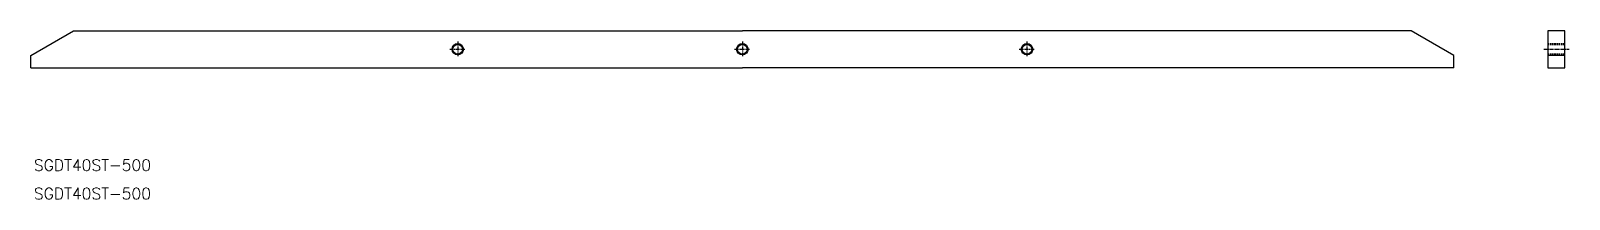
# Model space of a CAD drawing. Extents: x 0 to 541, y 0 to 59.
import ezdxf

# ---------------------------------------------------------------- set-up
doc = ezdxf.new("R2010")
doc.units = 0
doc.linetypes.add('CENTER', pattern=[2, 1.25, -0.25, 0.25, -0.25])
doc.linetypes.add('DASHED', pattern=[0.75, 0.5, -0.25])
doc.layers.get('0').update_dxf_attribs({"linetype": 'CONTINUOUS'})
doc.layers.add('CENTER', color=1, linetype='CENTER')
doc.styles.get("Standard").update_dxf_attribs({"font": 'txt', "bigfont": 'BIGFONT'})

msp = doc.modelspace()

# ---------------------------------------------------------------- linework, layer by layer
at = {"color": 7, "linetype": 'CONTINUOUS'}
for p, q in [((0, 50.62), (15, 59.28)), ((15, 59.28), (250, 59.28)), ((485, 59.28), (250, 59.28)), ((500, 50.62), (485, 59.28)), ((0, 46.28), (0, 50.62)), ((500, 46.28), (500, 50.62)), ((539.01, 50.62), (533.01, 50.62)), ((0, 46.28), (250, 46.28)), ((500, 46.28), (250, 46.28))]:
    msp.add_line(p, q, dxfattribs=at)
at = {"color": 3, "linetype": 'DASHED'}
for p, q in [((533.01, 54.78), (539.01, 54.78)), ((533.01, 54.41), (539.01, 54.41)), ((533.01, 51.16), (539.01, 51.16)), ((533.01, 50.78), (539.01, 50.78))]:
    msp.add_line(p, q, dxfattribs=at)
at = {"color": 7, "linetype": 'CONTINUOUS'}
msp.add_lwpolyline([(533.01, 46.28), (539.01, 46.28), (539.01, 59.28), (533.01, 59.28)], close=True, dxfattribs=at)
at = {"color": 3, "linetype": 'CONTINUOUS'}
for centre in [(150, 52.78), (250, 52.78), (350, 52.78)]:
    msp.add_circle(centre, 2, dxfattribs=at)
at = {"color": 7, "linetype": 'CONTINUOUS'}
for centre in [(150, 52.78), (250, 52.78), (350, 52.78)]:
    msp.add_circle(centre, 1.7, dxfattribs=at)
at = {"layer": 'CENTER', "color": 1, "linetype": 'CENTER'}
for p, q in [((150, 55.53), (150, 50.03)), ((250, 55.53), (250, 50.03)), ((350, 55.53), (350, 50.03)), ((147.25, 52.78), (152.75, 52.78)), ((247.25, 52.78), (252.75, 52.78)), ((347.25, 52.78), (352.75, 52.78)), ((531.6, 52.78), (540.51, 52.78))]:
    msp.add_line(p, q, dxfattribs=at)

# ---------------------------------------------------------------- texts
at = {"color": 7, "linetype": 'CONTINUOUS'}
for p in [(1.09, 10), (1.09, 0)]:
    msp.add_text('SGDT40ST-500', height=4, dxfattribs=at).set_placement(p)

doc.saveas('drawing.dxf')
